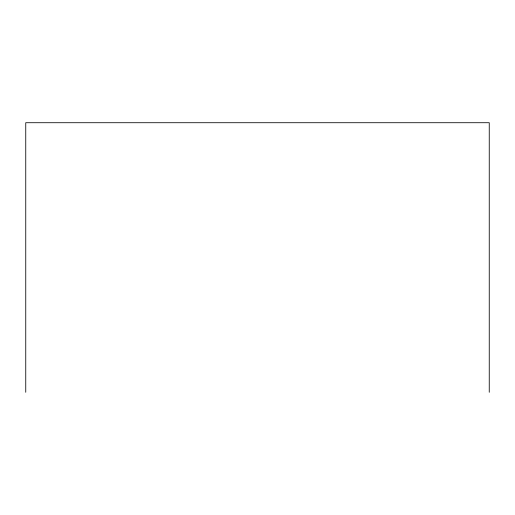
<?xml version="1.0" encoding="UTF-8"?>
<svg xmlns="http://www.w3.org/2000/svg" width="515" height="515" viewBox="0 0 515 515"><rect width="100%" height="100%" fill="white"/><g stroke="black" fill="none" stroke-linecap="round" stroke-linejoin="round"><path stroke-width="0.77" d="M489.25 392.282L489.25 122.718L25.75 122.718L25.75 392.282"/></g></svg>
